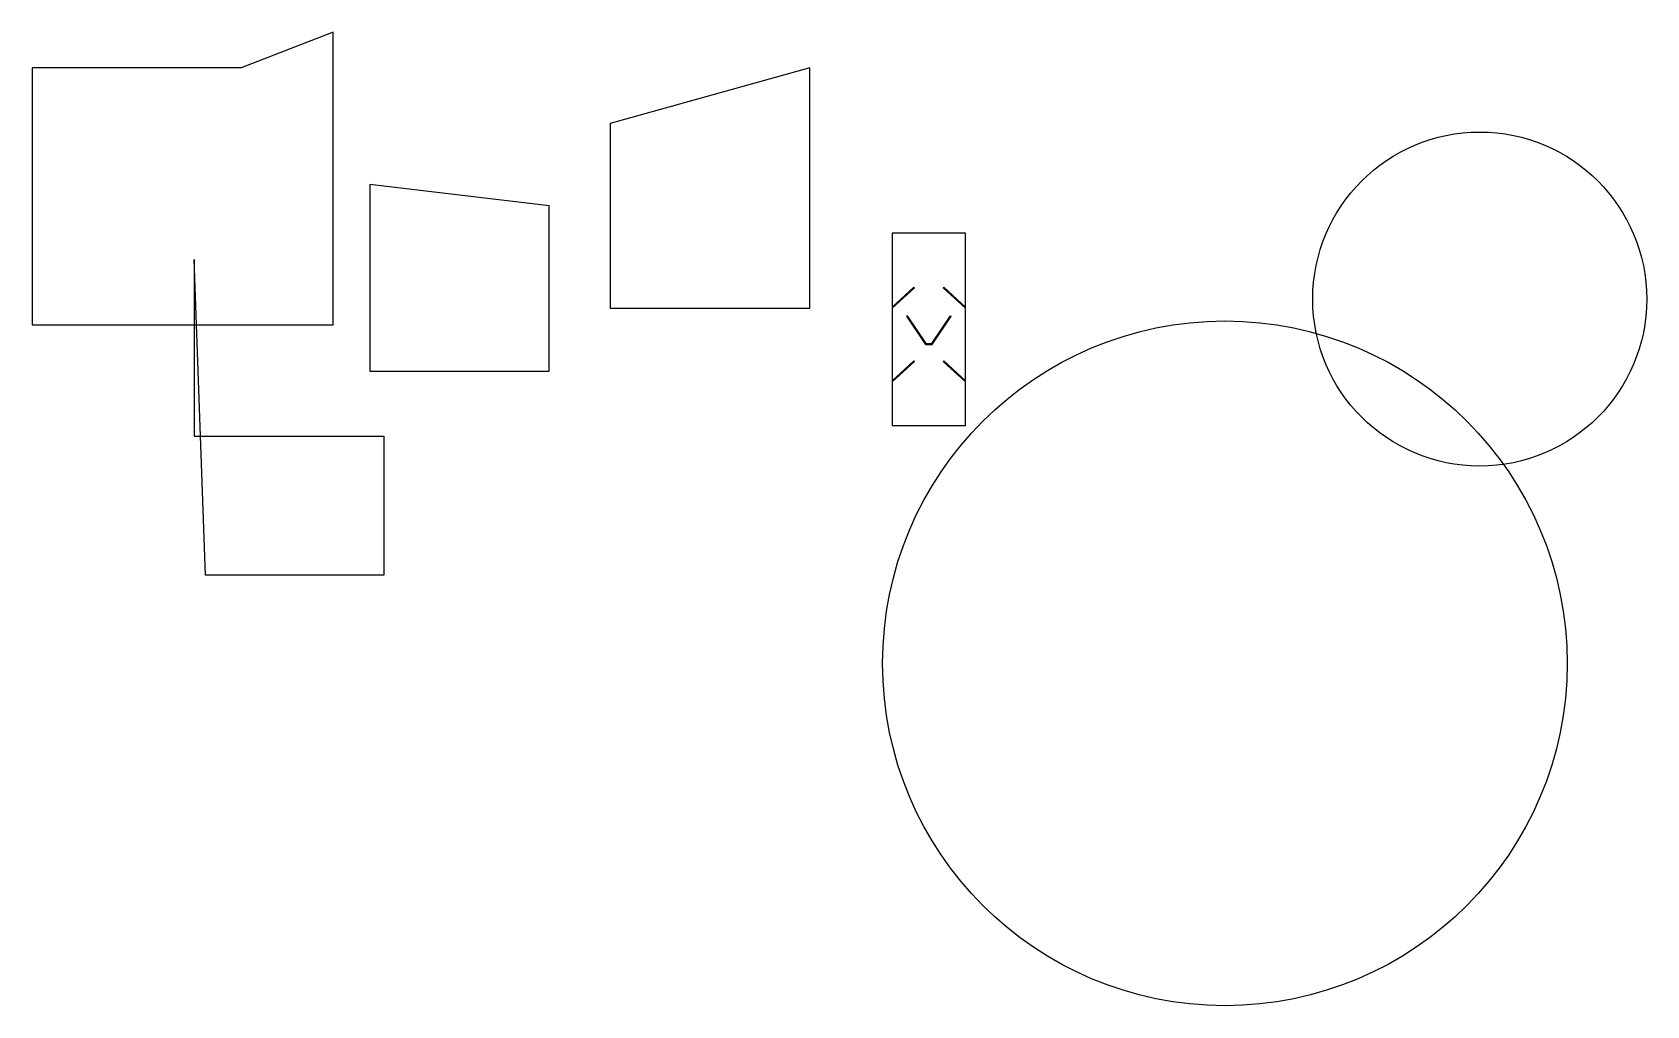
# Model space of a CAD drawing. Header units: millimetres. Extents: x -10.5 to 9.2, y -7.1 to 4.8.
import ezdxf

# ---------------------------------------------------------------- set-up
doc = ezdxf.new("R2010")
doc.units = ezdxf.units.MM

msp = doc.modelspace()

# ---------------------------------------------------------------- linework, layer by layer
for p, q in [((-6.847, 4.815), (-7.978, 4.38)), ((-6.847, 1.231), (-6.847, 4.815)), ((-7.978, 4.38), (-10.535, 4.38)), ((-10.535, 4.38), (-10.535, 1.231)), ((-1.008, 4.379), (-3.456, 3.696)), ((-1.008, 1.434), (-1.008, 4.379)), ((-3.456, 3.696), (-3.456, 1.434)), ((-6.401, 2.95), (-6.401, 0.664)), ((-4.202, 2.689), (-6.401, 2.95)), ((-4.202, 0.664), (-4.202, 2.689)), ((0, 2.353), (0, 1.449)), ((0.9, 2.353), (0, 2.353)), ((0.9, 1.449), (0.9, 2.353)), ((-8.551, 2.031), (-8.551, -0.132)), ((-8.414, -1.834), (-8.551, 2.031)), ((0.268, 1.692), (0, 1.449)), ((0.275, 1.685), (0, 1.436)), ((0.268, 1.692), (0.275, 1.685)), ((0.632, 1.692), (0.625, 1.685)), ((0.9, 1.436), (0.625, 1.685)), ((0.9, 1.449), (0.632, 1.692)), ((-3.456, 1.434), (-1.008, 1.434)), ((0, 1.436), (0, 0.547)), ((0.9, 0.547), (0.9, 1.436)), ((-10.535, 1.231), (-6.847, 1.231)), ((0.183, 1.342), (0.175, 1.336)), ((0.175, 1.336), (0.409, 0.992)), ((0.183, 1.342), (0.415, 1.002)), ((0.485, 1.002), (0.717, 1.342)), ((0.491, 0.992), (0.725, 1.336)), ((0.717, 1.342), (0.725, 1.336)), ((0.409, 0.992), (0.491, 0.992)), ((0.415, 1.002), (0.485, 1.002)), ((-6.401, 0.664), (-4.202, 0.664)), ((0.268, 0.79), (0, 0.547)), ((0.275, 0.783), (0, 0.534)), ((0.268, 0.79), (0.275, 0.783)), ((0.632, 0.79), (0.625, 0.783)), ((0.9, 0.534), (0.625, 0.783)), ((0.9, 0.547), (0.632, 0.79)), ((0, 0.534), (0, 0)), ((0.9, 0), (0.9, 0.534)), ((0, 0), (0.9, 0)), ((-8.551, -0.132), (-6.227, -0.132)), ((-6.227, -0.132), (-6.227, -1.834)), ((-6.227, -1.834), (-8.414, -1.834))]:
    msp.add_line(p, q)
for centre, radius in [((7.2, 1.547), 2.046), ((4.077, -2.915), 4.194)]:
    msp.add_circle(centre, radius)

doc.saveas('drawing.dxf')
